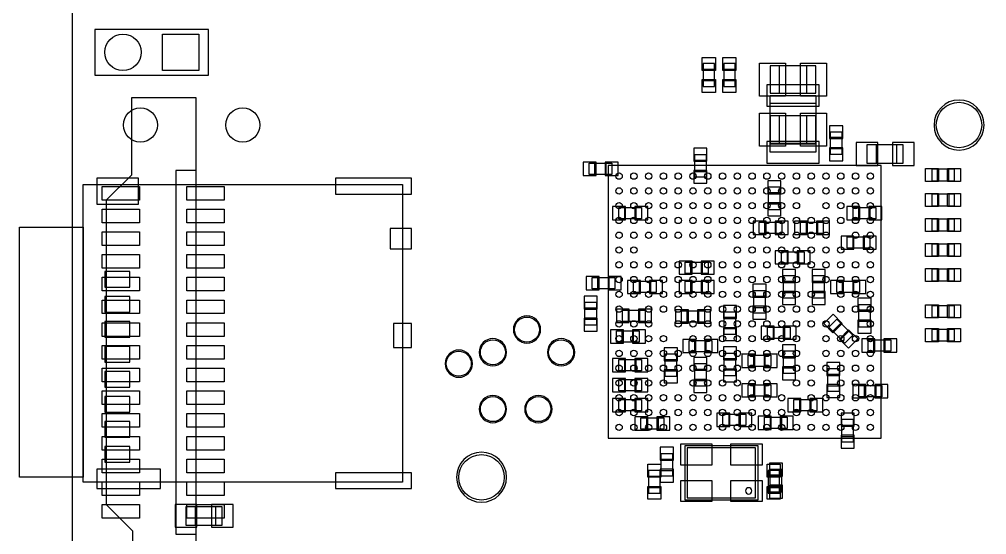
# Model space of a CAD drawing. Extents: x -2.3 to 87, y -2.5 to 75.
# Drawn here: x -2.33 to 40.22, y 19.98 to 42.65 of the extents above; entities that cross this region are included whole.
import ezdxf

# ---------------------------------------------------------------- set-up
doc = ezdxf.new("R2010")
doc.units = 0
for name, color, linetype in [('BOARD', 254, 'CONTINUOUS'), ('BOTTOM_COMPONENTS', 12, 'CONTINUOUS'), ('BOTTOM_PINS', 5, 'CONTINUOUS'), ('TOP_COMPONENTS', 111, 'CONTINUOUS'), ('TOP_PINS', 1, 'CONTINUOUS')]:
    doc.layers.add(name, color=color, linetype=linetype)

msp = doc.modelspace()

# ---------------------------------------------------------------- linework, layer by layer
at = {"layer": 'BOARD'}
msp.add_lwpolyline([(3, 0), (82, 0, 0.414214), (85, 3), (85, 53, 0.414214), (82, 56), (3, 56, 0.414214), (0, 53), (0, 3, 0.414214)], format="xyb", close=True, dxfattribs=at)
at = {"layer": 'BOTTOM_COMPONENTS'}
for points in [[(30.7, 36.8), (30.7, 39.3), (32.7, 39.3), (32.7, 36.8), (30.7, 36.8)], [(32.7, 38.95), (30.7, 38.95)], [(33.85, 36.7), (33.35, 36.7), (33.35, 37.7), (33.85, 37.7), (33.85, 36.7)], [(33.85, 37.45), (33.35, 37.45)], [(32.7, 37.15), (30.7, 37.15)], [(34.95, 36.325), (36.55, 36.325), (36.55, 37.125), (34.95, 37.125), (34.95, 36.325)], [(35.35, 37.125), (35.35, 36.325)], [(36.25, 37.125), (36.25, 36.325)], [(27.375, 36.705), (27.875, 36.705), (27.875, 35.705), (27.375, 35.705), (27.375, 36.705)], [(33.85, 36.95), (33.35, 36.95)], [(22.7375, 35.825), (22.7375, 36.325), (23.7375, 36.325), (23.7375, 35.825), (22.7375, 35.825)], [(22.9875, 35.825), (22.9875, 36.325)], [(23.4875, 35.825), (23.4875, 36.325)], [(27.375, 36.455), (27.875, 36.455)], [(27.375, 35.955), (27.875, 35.955)], [(14.525, 35.38), (14.525, 22.28), (0.475, 22.28), (0.475, 35.38), (14.525, 35.38)], [(30.625, 35.275), (31.125, 35.275), (31.125, 34.275), (30.625, 34.275), (30.625, 35.275)], [(30.625, 35.025), (31.125, 35.025)], [(30.625, 34.525), (31.125, 34.525)], [(25.0375, 34.375), (25.0375, 33.875), (24.0375, 33.875), (24.0375, 34.375), (25.0375, 34.375)], [(24.2875, 34.375), (24.2875, 33.875)], [(24.7875, 34.375), (24.7875, 33.875)], [(34.34, 33.875), (34.34, 34.375), (35.34, 34.375), (35.34, 33.875), (34.34, 33.875)], [(34.59, 33.875), (34.59, 34.375)], [(35.09, 33.875), (35.09, 34.375)], [(30.2125, 33.225), (30.2125, 33.725), (31.2125, 33.725), (31.2125, 33.225), (30.2125, 33.225)], [(30.4625, 33.225), (30.4625, 33.725)], [(30.9625, 33.225), (30.9625, 33.725)], [(33.0325, 33.725), (33.0325, 33.225), (32.0325, 33.225), (32.0325, 33.725), (33.0325, 33.725)], [(32.2825, 33.725), (32.2825, 33.225)], [(32.7825, 33.725), (32.7825, 33.225)], [(0.475, 33.5), (0.475, 22.5), (-2.325, 22.5), (-2.325, 33.5), (0.475, 33.5)], [(35.08, 33.075), (35.08, 32.575), (34.08, 32.575), (34.08, 33.075), (35.08, 33.075)], [(34.33, 33.075), (34.33, 32.575)], [(34.83, 33.075), (34.83, 32.575)], [(32.1875, 32.425), (32.1875, 31.925), (31.1875, 31.925), (31.1875, 32.425), (32.1875, 32.425)], [(31.4375, 32.425), (31.4375, 31.925)], [(31.9375, 32.425), (31.9375, 31.925)], [(26.9625, 31.47), (26.9625, 31.97), (27.9625, 31.97), (27.9625, 31.47), (26.9625, 31.47)], [(27.2125, 31.47), (27.2125, 31.97)], [(27.7125, 31.47), (27.7125, 31.97)], [(22.8675, 30.7875), (22.8675, 31.2875), (23.8675, 31.2875), (23.8675, 30.7875), (22.8675, 30.7875)], [(23.1175, 30.7875), (23.1175, 31.2875)], [(23.6175, 30.7875), (23.6175, 31.2875)], [(25.6875, 31.125), (25.6875, 30.625), (24.6875, 30.625), (24.6875, 31.125), (25.6875, 31.125)], [(24.9375, 31.125), (24.9375, 30.625)], [(25.4375, 31.125), (25.4375, 30.625)], [(26.9625, 30.625), (26.9625, 31.125), (27.9625, 31.125), (27.9625, 30.625), (26.9625, 30.625)], [(27.2125, 30.625), (27.2125, 31.125)], [(27.7125, 30.625), (27.7125, 31.125)], [(31.275, 31.375), (31.775, 31.375), (31.775, 30.375), (31.275, 30.375), (31.275, 31.375)], [(31.275, 31.125), (31.775, 31.125)], [(32.575, 31.375), (33.075, 31.375), (33.075, 30.375), (32.575, 30.375), (32.575, 31.375)], [(32.575, 31.125), (33.075, 31.125)], [(33.625, 30.625), (33.625, 31.125), (34.625, 31.125), (34.625, 30.625), (33.625, 30.625)], [(33.875, 30.625), (33.875, 31.125)], [(34.375, 30.625), (34.375, 31.125)], [(29.975, 30.725), (30.475, 30.725), (30.475, 29.725), (29.975, 29.725), (29.975, 30.725)], [(29.975, 30.475), (30.475, 30.475)], [(31.275, 30.625), (31.775, 30.625)], [(32.575, 30.625), (33.075, 30.625)], [(22.55, 30.2), (23.05, 30.2), (23.05, 29.2), (22.55, 29.2), (22.55, 30.2)], [(22.55, 29.95), (23.05, 29.95)], [(25.2, 29.85), (25.2, 29.35), (24.2, 29.35), (24.2, 29.85), (25.2, 29.85)], [(24.45, 29.85), (24.45, 29.35)], [(24.95, 29.85), (24.95, 29.35)], [(26.8, 29.325), (26.8, 29.825), (27.8, 29.825), (27.8, 29.325), (26.8, 29.325)], [(27.05, 29.325), (27.05, 29.825)], [(27.55, 29.325), (27.55, 29.825)], [(29.175, 28.7825), (28.675, 28.7825), (28.675, 29.7825), (29.175, 29.7825), (29.175, 28.7825)], [(29.975, 29.975), (30.475, 29.975)], [(35.09, 29.1075), (34.59, 29.1075), (34.59, 30.1075), (35.09, 30.1075), (35.09, 29.1075)], [(35.09, 29.8575), (34.59, 29.8575)], [(22.55, 29.45), (23.05, 29.45)], [(29.175, 29.5325), (28.675, 29.5325)], [(33.2697, 29.1018), (33.6232, 29.4553), (34.3303, 28.7482), (33.9768, 28.3947), (33.2697, 29.1018)], [(35.09, 29.3575), (34.59, 29.3575)], [(24.94, 28.9475), (24.94, 28.4475), (23.94, 28.4475), (23.94, 28.9475), (24.94, 28.9475)], [(24.19, 28.4475), (24.19, 28.9475)], [(24.69, 28.4475), (24.69, 28.9475)], [(29.175, 29.0325), (28.675, 29.0325)], [(31.57, 29.11), (31.57, 28.61), (30.57, 28.61), (30.57, 29.11), (31.57, 29.11)], [(30.82, 29.11), (30.82, 28.61)], [(31.32, 29.11), (31.32, 28.61)], [(33.4464, 28.925), (33.8, 29.2786)], [(27.125, 28.025), (27.125, 28.525), (28.125, 28.525), (28.125, 28.025), (27.125, 28.025)], [(27.375, 28.025), (27.375, 28.525)], [(27.875, 28.025), (27.875, 28.525)], [(33.8, 28.5714), (34.1536, 28.925)], [(35, 28.05), (35, 28.55), (36, 28.55), (36, 28.05), (35, 28.05)], [(35.25, 28.05), (35.25, 28.55)], [(35.75, 28.05), (35.75, 28.55)], [(25.0375, 27.68), (25.0375, 27.18), (24.0375, 27.18), (24.0375, 27.68), (25.0375, 27.68)], [(24.2875, 27.68), (24.2875, 27.18)], [(24.7875, 27.68), (24.7875, 27.18)], [(26.075, 27.93), (26.575, 27.93), (26.575, 26.93), (26.075, 26.93), (26.075, 27.93)], [(26.075, 27.68), (26.575, 27.68)], [(29.175, 26.9625), (28.675, 26.9625), (28.675, 27.9625), (29.175, 27.9625), (29.175, 26.9625)], [(29.175, 27.7125), (28.675, 27.7125)], [(29.725, 27.375), (29.725, 27.875), (30.725, 27.875), (30.725, 27.375), (29.725, 27.375)], [(29.975, 27.375), (29.975, 27.875)], [(30.475, 27.375), (30.475, 27.875)], [(31.275, 28.06), (31.775, 28.06), (31.775, 27.06), (31.275, 27.06), (31.275, 28.06)], [(31.275, 27.81), (31.775, 27.81)], [(27.375, 27.5075), (27.875, 27.5075), (27.875, 26.5075), (27.375, 26.5075), (27.375, 27.5075)], [(27.375, 27.2575), (27.875, 27.2575)], [(31.275, 27.31), (31.775, 27.31)], [(33.725, 26.28), (33.225, 26.28), (33.225, 27.28), (33.725, 27.28), (33.725, 26.28)], [(25.0375, 26.8025), (25.0375, 26.3025), (24.0375, 26.3025), (24.0375, 26.8025), (25.0375, 26.8025)], [(24.2875, 26.8025), (24.2875, 26.3025)], [(24.7875, 26.8025), (24.7875, 26.3025)], [(26.075, 27.18), (26.575, 27.18)], [(29.175, 27.2125), (28.675, 27.2125)], [(33.225, 27.03), (33.725, 27.03)], [(27.375, 26.7575), (27.875, 26.7575)], [(29.725, 26.075), (29.725, 26.575), (30.725, 26.575), (30.725, 26.075), (29.725, 26.075)], [(29.975, 26.075), (29.975, 26.575)], [(30.475, 26.075), (30.475, 26.575)], [(33.225, 26.53), (33.725, 26.53)], [(34.6, 26.0425), (34.6, 26.5425), (35.6, 26.5425), (35.6, 26.0425), (34.6, 26.0425)], [(34.85, 26.0425), (34.85, 26.5425)], [(35.35, 26.0425), (35.35, 26.5425)], [(25.0375, 25.925), (25.0375, 25.425), (24.0375, 25.425), (24.0375, 25.925), (25.0375, 25.925)], [(24.2875, 25.925), (24.2875, 25.425)], [(24.7875, 25.925), (24.7875, 25.425)], [(32.74, 25.925), (32.74, 25.425), (31.74, 25.425), (31.74, 25.925), (32.74, 25.925)], [(31.99, 25.925), (31.99, 25.425)], [(32.49, 25.925), (32.49, 25.425)], [(26.0125, 25.1125), (26.0125, 24.6125), (25.0125, 24.6125), (25.0125, 25.1125), (26.0125, 25.1125)], [(25.2625, 25.1125), (25.2625, 24.6125)], [(25.7625, 25.1125), (25.7625, 24.6125)], [(29.62, 25.275), (29.62, 24.775), (28.62, 24.775), (28.62, 25.275), (29.62, 25.275)], [(28.87, 25.275), (28.87, 24.775)], [(29.37, 25.275), (29.37, 24.775)], [(31.44, 25.145), (31.44, 24.645), (30.44, 24.645), (30.44, 25.145), (31.44, 25.145)], [(30.69, 25.145), (30.69, 24.645)], [(31.19, 25.145), (31.19, 24.645)], [(33.85, 25.05), (34.35, 25.05), (34.35, 24.05), (33.85, 24.05), (33.85, 25.05)], [(33.85, 24.8), (34.35, 24.8)], [(33.85, 24.3), (34.35, 24.3)], [(30.15, 23.9), (30.15, 21.5), (26.95, 21.5), (26.95, 23.9), (30.15, 23.9), (30.15, 23.8)], [(25.9, 23.55), (26.4, 23.55), (26.4, 22.55), (25.9, 22.55), (25.9, 23.55)], [(30.05, 23.8), (27.05, 23.8), (27.05, 21.6), (30.05, 21.6), (30.05, 23.8)], [(25.9, 23.3), (26.4, 23.3)], [(25.9, 22.8), (26.4, 22.8)], [(31.2, 21.85), (30.7, 21.85), (30.7, 22.85), (31.2, 22.85), (31.2, 21.85)], [(31.2, 22.6), (30.7, 22.6)], [(31.2, 22.1), (30.7, 22.1)], [(5, 20.4), (6.6, 20.4), (6.6, 21.2), (5, 21.2), (5, 20.4)], [(5.4, 21.2), (5.4, 20.4)], [(6.3, 21.2), (6.3, 20.4)]]:
    msp.add_lwpolyline(points, dxfattribs=at)
for points in [[(40.1, 38, 1), (37.9, 38, 1), (40.1, 38)], [(20.6, 29, 1), (19.4, 29, 1), (20.6, 29)], [(19.1, 28, 1), (17.9, 28, 1), (19.1, 28)], [(22.1, 28, 1), (20.9, 28, 1), (22.1, 28)], [(17.6, 27.5, 1), (16.4, 27.5, 1), (17.6, 27.5)], [(19.1, 25.5, 1), (17.9, 25.5, 1), (19.1, 25.5)], [(21.1, 25.5, 1), (19.9, 25.5, 1), (21.1, 25.5)], [(19.1, 22.5, 1), (16.9, 22.5, 1), (19.1, 22.5)]]:
    msp.add_lwpolyline(points, format="xyb", dxfattribs=at)
msp.add_lwpolyline([(29.8914, 21.9, 1), (29.6086, 21.9, 1)], format="xyb", close=True, dxfattribs=at)
at = {"layer": 'BOTTOM_PINS'}
for points in [[(5.57, 42), (5.57, 40.4), (3.97, 40.4), (3.97, 42)], [(30.55, 38.825), (32.85, 38.825), (32.85, 39.775), (30.55, 39.775)], [(33.31, 37.4), (33.89, 37.4), (33.89, 37.97), (33.31, 37.97)], [(30.55, 36.325), (32.85, 36.325), (32.85, 37.275), (30.55, 37.275)], [(34.475, 37.225), (34.475, 36.225), (35.425, 36.225), (35.425, 37.225)], [(36.075, 37.225), (36.075, 36.225), (37.025, 36.225), (37.025, 37.225)], [(27.915, 36.975), (27.335, 36.975), (27.335, 36.405), (27.915, 36.405)], [(33.31, 36.43), (33.89, 36.43), (33.89, 37), (33.31, 37)], [(22.4675, 36.365), (22.4675, 35.785), (23.0375, 35.785), (23.0375, 36.365)], [(23.4375, 36.365), (23.4375, 35.785), (24.0075, 35.785), (24.0075, 36.365)], [(27.915, 36.005), (27.335, 36.005), (27.335, 35.435), (27.915, 35.435)], [(2.915, 35.66), (1.085, 35.66), (1.085, 34.52), (2.915, 34.52)], [(14.915, 35.66), (11.585, 35.66), (11.585, 34.96), (14.915, 34.96)], [(31.165, 35.545), (30.585, 35.545), (30.585, 34.975), (31.165, 34.975)], [(31.165, 34.575), (30.585, 34.575), (30.585, 34.005), (31.165, 34.005)], [(24.3375, 33.835), (24.3375, 34.415), (23.7675, 34.415), (23.7675, 33.835)], [(25.3075, 33.835), (25.3075, 34.415), (24.7375, 34.415), (24.7375, 33.835)], [(34.07, 34.415), (34.07, 33.835), (34.64, 33.835), (34.64, 34.415)], [(35.04, 34.415), (35.04, 33.835), (35.61, 33.835), (35.61, 34.415)], [(29.9425, 33.765), (29.9425, 33.185), (30.5125, 33.185), (30.5125, 33.765)], [(30.9125, 33.765), (30.9125, 33.185), (31.4825, 33.185), (31.4825, 33.765)], [(32.3325, 33.185), (32.3325, 33.765), (31.7625, 33.765), (31.7625, 33.185)], [(33.3025, 33.185), (33.3025, 33.765), (32.7325, 33.765), (32.7325, 33.185)], [(14.915, 33.45), (13.985, 33.45), (13.985, 32.55), (14.915, 32.55)], [(34.38, 32.535), (34.38, 33.115), (33.81, 33.115), (33.81, 32.535)], [(35.35, 32.535), (35.35, 33.115), (34.78, 33.115), (34.78, 32.535)], [(31.4875, 31.885), (31.4875, 32.465), (30.9175, 32.465), (30.9175, 31.885)], [(32.4575, 31.885), (32.4575, 32.465), (31.8875, 32.465), (31.8875, 31.885)], [(26.6925, 32.01), (26.6925, 31.43), (27.2625, 31.43), (27.2625, 32.01)], [(27.6625, 32.01), (27.6625, 31.43), (28.2325, 31.43), (28.2325, 32.01)], [(2.535, 31.56), (1.435, 31.56), (1.435, 30.86), (2.535, 30.86)], [(31.815, 31.645), (31.235, 31.645), (31.235, 31.075), (31.815, 31.075)], [(33.115, 31.645), (32.535, 31.645), (32.535, 31.075), (33.115, 31.075)], [(22.5975, 31.3275), (22.5975, 30.7475), (23.1675, 30.7475), (23.1675, 31.3275)], [(23.5675, 31.3275), (23.5675, 30.7475), (24.1375, 30.7475), (24.1375, 31.3275)], [(24.9875, 30.585), (24.9875, 31.165), (24.4175, 31.165), (24.4175, 30.585)], [(25.9575, 30.585), (25.9575, 31.165), (25.3875, 31.165), (25.3875, 30.585)], [(26.6925, 31.165), (26.6925, 30.585), (27.2625, 30.585), (27.2625, 31.165)], [(27.6625, 31.165), (27.6625, 30.585), (28.2325, 30.585), (28.2325, 31.165)], [(33.355, 31.165), (33.355, 30.585), (33.925, 30.585), (33.925, 31.165)], [(34.325, 31.165), (34.325, 30.585), (34.895, 30.585), (34.895, 31.165)], [(30.515, 30.995), (29.935, 30.995), (29.935, 30.425), (30.515, 30.425)], [(31.815, 30.675), (31.235, 30.675), (31.235, 30.105), (31.815, 30.105)], [(33.115, 30.675), (32.535, 30.675), (32.535, 30.105), (33.115, 30.105)], [(2.535, 30.46), (1.435, 30.46), (1.435, 29.76), (2.535, 29.76)], [(23.09, 30.47), (22.51, 30.47), (22.51, 29.9), (23.09, 29.9)], [(34.55, 29.8075), (35.13, 29.8075), (35.13, 30.3775), (34.55, 30.3775)], [(24.5, 29.31), (24.5, 29.89), (23.93, 29.89), (23.93, 29.31)], [(25.47, 29.31), (25.47, 29.89), (24.9, 29.89), (24.9, 29.31)], [(26.53, 29.865), (26.53, 29.285), (27.1, 29.285), (27.1, 29.865)], [(27.5, 29.865), (27.5, 29.285), (28.07, 29.285), (28.07, 29.865)], [(28.635, 29.4825), (29.215, 29.4825), (29.215, 30.0525), (28.635, 30.0525)], [(30.515, 30.025), (29.935, 30.025), (29.935, 29.455), (30.515, 29.455)], [(2.535, 29.36), (1.435, 29.36), (1.435, 28.66), (2.535, 28.66)], [(23.09, 29.5), (22.51, 29.5), (22.51, 28.93), (23.09, 28.93)], [(33.4606, 29.6745), (33.0505, 29.2644), (33.4536, 28.8613), (33.8637, 29.2714)], [(34.55, 28.8375), (35.13, 28.8375), (35.13, 29.4075), (34.55, 29.4075)], [(14.915, 29.26), (14.135, 29.26), (14.135, 28.21), (14.915, 28.21)], [(24.24, 28.4075), (24.24, 28.9875), (23.67, 28.9875), (23.67, 28.4075)], [(25.21, 28.4075), (25.21, 28.9875), (24.64, 28.9875), (24.64, 28.4075)], [(28.635, 28.5125), (29.215, 28.5125), (29.215, 29.0825), (28.635, 29.0825)], [(30.87, 28.57), (30.87, 29.15), (30.3, 29.15), (30.3, 28.57)], [(31.84, 28.57), (31.84, 29.15), (31.27, 29.15), (31.27, 28.57)], [(34.1464, 28.9887), (33.7363, 28.5786), (34.1394, 28.1755), (34.5495, 28.5856)], [(26.855, 28.565), (26.855, 27.985), (27.425, 27.985), (27.425, 28.565)], [(27.825, 28.565), (27.825, 27.985), (28.395, 27.985), (28.395, 28.565)], [(34.73, 28.59), (34.73, 28.01), (35.3, 28.01), (35.3, 28.59)], [(35.7, 28.59), (35.7, 28.01), (36.27, 28.01), (36.27, 28.59)], [(2.535, 28.26), (1.435, 28.26), (1.435, 27.56), (2.535, 27.56)], [(26.615, 28.2), (26.035, 28.2), (26.035, 27.63), (26.615, 27.63)], [(28.635, 27.6625), (29.215, 27.6625), (29.215, 28.2325), (28.635, 28.2325)], [(31.815, 28.33), (31.235, 28.33), (31.235, 27.76), (31.815, 27.76)], [(24.3375, 27.14), (24.3375, 27.72), (23.7675, 27.72), (23.7675, 27.14)], [(25.3075, 27.14), (25.3075, 27.72), (24.7375, 27.72), (24.7375, 27.14)], [(27.915, 27.7775), (27.335, 27.7775), (27.335, 27.2075), (27.915, 27.2075)], [(29.455, 27.915), (29.455, 27.335), (30.025, 27.335), (30.025, 27.915)], [(30.425, 27.915), (30.425, 27.335), (30.995, 27.335), (30.995, 27.915)], [(26.615, 27.23), (26.035, 27.23), (26.035, 26.66), (26.615, 26.66)], [(28.635, 26.6925), (29.215, 26.6925), (29.215, 27.2625), (28.635, 27.2625)], [(31.815, 27.36), (31.235, 27.36), (31.235, 26.79), (31.815, 26.79)], [(33.185, 26.98), (33.765, 26.98), (33.765, 27.55), (33.185, 27.55)], [(2.535, 27.16), (1.435, 27.16), (1.435, 26.46), (2.535, 26.46)], [(24.3375, 26.2625), (24.3375, 26.8425), (23.7675, 26.8425), (23.7675, 26.2625)], [(25.3075, 26.2625), (25.3075, 26.8425), (24.7375, 26.8425), (24.7375, 26.2625)], [(27.915, 26.8075), (27.335, 26.8075), (27.335, 26.2375), (27.915, 26.2375)], [(29.455, 26.615), (29.455, 26.035), (30.025, 26.035), (30.025, 26.615)], [(30.425, 26.615), (30.425, 26.035), (30.995, 26.035), (30.995, 26.615)], [(33.185, 26.01), (33.765, 26.01), (33.765, 26.58), (33.185, 26.58)], [(34.33, 26.5825), (34.33, 26.0025), (34.9, 26.0025), (34.9, 26.5825)], [(35.3, 26.5825), (35.3, 26.0025), (35.87, 26.0025), (35.87, 26.5825)], [(2.535, 26.06), (1.435, 26.06), (1.435, 25.36), (2.535, 25.36)], [(24.3375, 25.385), (24.3375, 25.965), (23.7675, 25.965), (23.7675, 25.385)], [(25.3075, 25.385), (25.3075, 25.965), (24.7375, 25.965), (24.7375, 25.385)], [(32.04, 25.385), (32.04, 25.965), (31.47, 25.965), (31.47, 25.385)], [(33.01, 25.385), (33.01, 25.965), (32.44, 25.965), (32.44, 25.385)], [(25.3125, 24.5725), (25.3125, 25.1525), (24.7425, 25.1525), (24.7425, 24.5725)], [(26.2825, 24.5725), (26.2825, 25.1525), (25.7125, 25.1525), (25.7125, 24.5725)], [(28.92, 24.735), (28.92, 25.315), (28.35, 25.315), (28.35, 24.735)], [(29.89, 24.735), (29.89, 25.315), (29.32, 25.315), (29.32, 24.735)], [(30.74, 24.605), (30.74, 25.185), (30.17, 25.185), (30.17, 24.605)], [(31.71, 24.605), (31.71, 25.185), (31.14, 25.185), (31.14, 24.605)], [(34.39, 25.32), (33.81, 25.32), (33.81, 24.75), (34.39, 24.75)], [(2.535, 24.96), (1.435, 24.96), (1.435, 24.26), (2.535, 24.26)], [(34.39, 24.35), (33.81, 24.35), (33.81, 23.78), (34.39, 23.78)], [(2.535, 23.86), (1.435, 23.86), (1.435, 23.16), (2.535, 23.16)], [(28.15, 23.05), (28.15, 23.95), (26.75, 23.95), (26.75, 23.05)], [(30.35, 23.05), (30.35, 23.95), (28.95, 23.95), (28.95, 23.05)], [(26.44, 23.82), (25.86, 23.82), (25.86, 23.25), (26.44, 23.25)], [(30.66, 22.55), (31.24, 22.55), (31.24, 23.12), (30.66, 23.12)], [(3.885, 22.86), (1.085, 22.86), (1.085, 22), (3.885, 22)], [(14.915, 22.7), (11.585, 22.7), (11.585, 22), (14.915, 22)], [(26.44, 22.85), (25.86, 22.85), (25.86, 22.28), (26.44, 22.28)], [(28.15, 21.45), (28.15, 22.35), (26.75, 22.35), (26.75, 21.45)], [(30.35, 21.45), (30.35, 22.35), (28.95, 22.35), (28.95, 21.45)], [(30.66, 21.58), (31.24, 21.58), (31.24, 22.15), (30.66, 22.15)], [(4.525, 21.3), (4.525, 20.3), (5.475, 20.3), (5.475, 21.3)], [(6.125, 21.3), (6.125, 20.3), (7.075, 20.3), (7.075, 21.3)]]:
    msp.add_lwpolyline(points, close=True, dxfattribs=at)
for centre, radius in [((2.23, 41.2), 0.8), ((3, 38), 0.75), ((39, 38), 1), ((20, 29), 0.55), ((18.5, 28), 0.55), ((21.5, 28), 0.55), ((17, 27.5), 0.55), ((18.5, 25.5), 0.55), ((20.5, 25.5), 0.55), ((18, 22.5), 1)]:
    msp.add_circle(centre, radius, dxfattribs=at)
at = {"layer": 'TOP_COMPONENTS'}
for points in [[(6, 42.2), (1, 42.2), (1, 40.2), (6, 40.2), (6, 42.2)], [(27.75, 39.7), (28.25, 39.7), (28.25, 40.7), (27.75, 40.7), (27.75, 39.7)], [(28.25, 40.45), (27.75, 40.45)], [(28.65, 39.7), (29.15, 39.7), (29.15, 40.7), (28.65, 40.7), (28.65, 39.7)], [(29.15, 40.45), (28.65, 40.45)], [(32.7, 39.4), (32.7, 40.6), (30.7, 40.6), (30.7, 39.4), (32.7, 39.4)], [(31.1, 39.4), (31.1, 40.6)], [(32.3, 39.4), (32.3, 40.6)], [(28.25, 39.95), (27.75, 39.95)], [(29.15, 39.95), (28.65, 39.95)], [(5.45, 39.2), (2.6, 39.2), (2.6, 35.8), (1.5, 34.7), (1.5, 21.3), (2.65, 20.15), (2.65, 16.8), (5.45, 16.8), (5.45, 39.2)], [(32.7, 37.2), (32.7, 38.4), (30.7, 38.4), (30.7, 37.2), (32.7, 37.2)], [(31.1, 37.2), (31.1, 38.4)], [(32.3, 37.2), (32.3, 38.4)], [(23.575, 24.225), (35.575, 24.225), (35.575, 36.225), (23.575, 36.225), (23.575, 24.225)], [(5.45, 36), (4.55, 36), (4.55, 20), (5.45, 20)], [(37.8, 36.05), (37.8, 35.55), (38.8, 35.55), (38.8, 36.05), (37.8, 36.05)], [(38.05, 35.55), (38.05, 36.05)], [(38.55, 35.55), (38.55, 36.05)], [(37.8, 34.95), (37.8, 34.45), (38.8, 34.45), (38.8, 34.95), (37.8, 34.95)], [(38.05, 34.95), (38.05, 34.45)], [(38.55, 34.95), (38.55, 34.45)], [(37.8, 33.85), (37.8, 33.35), (38.8, 33.35), (38.8, 33.85), (37.8, 33.85)], [(38.05, 33.35), (38.05, 33.85)], [(38.55, 33.35), (38.55, 33.85)], [(37.8, 32.75), (37.8, 32.25), (38.8, 32.25), (38.8, 32.75), (37.8, 32.75)], [(38.05, 32.25), (38.05, 32.75)], [(38.55, 32.25), (38.55, 32.75)], [(37.8, 31.65), (37.8, 31.15), (38.8, 31.15), (38.8, 31.65), (37.8, 31.65)], [(38.05, 31.15), (38.05, 31.65)], [(38.55, 31.15), (38.55, 31.65)], [(37.8, 30.05), (37.8, 29.55), (38.8, 29.55), (38.8, 30.05), (37.8, 30.05)], [(38.05, 30.05), (38.05, 29.55)], [(38.55, 30.05), (38.55, 29.55)], [(37.8, 29), (37.8, 28.5), (38.8, 28.5), (38.8, 29), (37.8, 29)], [(38.05, 28.5), (38.05, 29)], [(38.55, 28.5), (38.55, 29)], [(25.85, 22.8), (25.35, 22.8), (25.35, 21.8), (25.85, 21.8), (25.85, 22.8)], [(25.35, 22.55), (25.85, 22.55)], [(30.6, 21.8), (31.1, 21.8), (31.1, 22.8), (30.6, 22.8), (30.6, 21.8)], [(30.6, 22.55), (31.1, 22.55)], [(25.35, 22.05), (25.85, 22.05)], [(30.6, 22.05), (31.1, 22.05)]]:
    msp.add_lwpolyline(points, dxfattribs=at)
at = {"layer": 'TOP_PINS'}
for points in [[(5.57, 42), (5.57, 40.4), (3.97, 40.4), (3.97, 42)], [(28.29, 40.4), (27.71, 40.4), (27.71, 40.97), (28.29, 40.97)], [(29.19, 40.4), (28.61, 40.4), (28.61, 40.97), (29.19, 40.97)], [(31.375, 40.725), (31.375, 39.275), (30.225, 39.275), (30.225, 40.725)], [(33.175, 40.725), (33.175, 39.275), (32.025, 39.275), (32.025, 40.725)], [(28.29, 39.43), (27.71, 39.43), (27.71, 40), (28.29, 40)], [(29.19, 39.43), (28.61, 39.43), (28.61, 40), (29.19, 40)], [(31.375, 38.525), (31.375, 37.075), (30.225, 37.075), (30.225, 38.525)], [(33.175, 38.525), (33.175, 37.075), (32.025, 37.075), (32.025, 38.525)], [(37.53, 35.51), (37.53, 36.09), (38.1, 36.09), (38.1, 35.51)], [(38.5, 35.51), (38.5, 36.09), (39.07, 36.09), (39.07, 35.51)], [(1.315, 35.3), (2.965, 35.3), (2.965, 34.7), (1.315, 34.7)], [(5.035, 35.3), (6.685, 35.3), (6.685, 34.7), (5.035, 34.7)], [(37.53, 34.41), (37.53, 34.99), (38.1, 34.99), (38.1, 34.41)], [(38.5, 34.41), (38.5, 34.99), (39.07, 34.99), (39.07, 34.41)], [(1.315, 34.3), (2.965, 34.3), (2.965, 33.7), (1.315, 33.7)], [(5.035, 34.3), (6.685, 34.3), (6.685, 33.7), (5.035, 33.7)], [(37.53, 33.31), (37.53, 33.89), (38.1, 33.89), (38.1, 33.31)], [(38.5, 33.31), (38.5, 33.89), (39.07, 33.89), (39.07, 33.31)], [(1.315, 33.3), (2.965, 33.3), (2.965, 32.7), (1.315, 32.7)], [(5.035, 33.3), (6.685, 33.3), (6.685, 32.7), (5.035, 32.7)], [(37.53, 32.21), (37.53, 32.79), (38.1, 32.79), (38.1, 32.21)], [(38.5, 32.21), (38.5, 32.79), (39.07, 32.79), (39.07, 32.21)], [(1.315, 32.3), (2.965, 32.3), (2.965, 31.7), (1.315, 31.7)], [(5.035, 32.3), (6.685, 32.3), (6.685, 31.7), (5.035, 31.7)], [(37.53, 31.11), (37.53, 31.69), (38.1, 31.69), (38.1, 31.11)], [(38.5, 31.11), (38.5, 31.69), (39.07, 31.69), (39.07, 31.11)], [(1.315, 31.3), (2.965, 31.3), (2.965, 30.7), (1.315, 30.7)], [(5.035, 31.3), (6.685, 31.3), (6.685, 30.7), (5.035, 30.7)], [(1.315, 30.3), (2.965, 30.3), (2.965, 29.7), (1.315, 29.7)], [(5.035, 30.3), (6.685, 30.3), (6.685, 29.7), (5.035, 29.7)], [(37.53, 29.51), (37.53, 30.09), (38.1, 30.09), (38.1, 29.51)], [(38.5, 29.51), (38.5, 30.09), (39.07, 30.09), (39.07, 29.51)], [(1.315, 29.3), (2.965, 29.3), (2.965, 28.7), (1.315, 28.7)], [(5.035, 29.3), (6.685, 29.3), (6.685, 28.7), (5.035, 28.7)], [(37.53, 28.46), (37.53, 29.04), (38.1, 29.04), (38.1, 28.46)], [(38.5, 28.46), (38.5, 29.04), (39.07, 29.04), (39.07, 28.46)], [(1.315, 28.3), (2.965, 28.3), (2.965, 27.7), (1.315, 27.7)], [(5.035, 28.3), (6.685, 28.3), (6.685, 27.7), (5.035, 27.7)], [(1.315, 27.3), (2.965, 27.3), (2.965, 26.7), (1.315, 26.7)], [(5.035, 27.3), (6.685, 27.3), (6.685, 26.7), (5.035, 26.7)], [(1.315, 26.3), (2.965, 26.3), (2.965, 25.7), (1.315, 25.7)], [(5.035, 26.3), (6.685, 26.3), (6.685, 25.7), (5.035, 25.7)], [(1.315, 25.3), (2.965, 25.3), (2.965, 24.7), (1.315, 24.7)], [(5.035, 25.3), (6.685, 25.3), (6.685, 24.7), (5.035, 24.7)], [(1.315, 24.3), (2.965, 24.3), (2.965, 23.7), (1.315, 23.7)], [(5.035, 24.3), (6.685, 24.3), (6.685, 23.7), (5.035, 23.7)], [(1.315, 23.3), (2.965, 23.3), (2.965, 22.7), (1.315, 22.7)], [(5.035, 23.3), (6.685, 23.3), (6.685, 22.7), (5.035, 22.7)], [(25.31, 23.07), (25.89, 23.07), (25.89, 22.5), (25.31, 22.5)], [(31.14, 22.5), (30.56, 22.5), (30.56, 23.07), (31.14, 23.07)], [(1.315, 22.3), (2.965, 22.3), (2.965, 21.7), (1.315, 21.7)], [(5.035, 22.3), (6.685, 22.3), (6.685, 21.7), (5.035, 21.7)], [(25.31, 22.1), (25.89, 22.1), (25.89, 21.53), (25.31, 21.53)], [(31.14, 21.53), (30.56, 21.53), (30.56, 22.1), (31.14, 22.1)], [(1.315, 21.3), (2.965, 21.3), (2.965, 20.7), (1.315, 20.7)], [(5.035, 21.3), (6.685, 21.3), (6.685, 20.7), (5.035, 20.7)]]:
    msp.add_lwpolyline(points, close=True, dxfattribs=at)
for centre, radius in [((2.23, 41.2), 0.8), ((7.5, 38), 0.75), ((24.05, 35.75), 0.14), ((24.7, 35.75), 0.14), ((25.35, 35.75), 0.14), ((26, 35.75), 0.14), ((26.65, 35.75), 0.14), ((27.3, 35.75), 0.14), ((27.95, 35.75), 0.14), ((28.6, 35.75), 0.14), ((29.25, 35.75), 0.14), ((29.9, 35.75), 0.14), ((30.55, 35.75), 0.14), ((31.2, 35.75), 0.14), ((31.85, 35.75), 0.14), ((32.5, 35.75), 0.14), ((33.15, 35.75), 0.14), ((33.8, 35.75), 0.14), ((34.45, 35.75), 0.14), ((35.1, 35.75), 0.14), ((24.05, 35.1), 0.14), ((24.7, 35.1), 0.14), ((25.35, 35.1), 0.14), ((26, 35.1), 0.14), ((26.65, 35.1), 0.14), ((27.3, 35.1), 0.14), ((27.95, 35.1), 0.14), ((28.6, 35.1), 0.14), ((29.25, 35.1), 0.14), ((29.9, 35.1), 0.14), ((30.55, 35.1), 0.14), ((31.2, 35.1), 0.14), ((31.85, 35.1), 0.14), ((32.5, 35.1), 0.14), ((33.15, 35.1), 0.14), ((33.8, 35.1), 0.14), ((34.45, 35.1), 0.14), ((35.1, 35.1), 0.14), ((24.05, 34.45), 0.14), ((24.7, 34.45), 0.14), ((25.35, 34.45), 0.14), ((26, 34.45), 0.14), ((26.65, 34.45), 0.14), ((27.3, 34.45), 0.14), ((27.95, 34.45), 0.14), ((28.6, 34.45), 0.14), ((29.25, 34.45), 0.14), ((29.9, 34.45), 0.14), ((30.55, 34.45), 0.14), ((31.2, 34.45), 0.14), ((31.85, 34.45), 0.14), ((33.15, 34.45), 0.14), ((33.8, 34.45), 0.14), ((34.45, 34.45), 0.14), ((35.1, 34.45), 0.14), ((24.05, 33.8), 0.14), ((24.7, 33.8), 0.14), ((25.35, 33.8), 0.14), ((26, 33.8), 0.14), ((26.65, 33.8), 0.14), ((27.3, 33.8), 0.14), ((27.95, 33.8), 0.14), ((28.6, 33.8), 0.14), ((29.25, 33.8), 0.14), ((29.9, 33.8), 0.14), ((30.55, 33.8), 0.14), ((31.2, 33.8), 0.14), ((31.85, 33.8), 0.14), ((32.5, 33.8), 0.14), ((33.15, 33.8), 0.14), ((33.8, 33.8), 0.14), ((34.45, 33.8), 0.14), ((35.1, 33.8), 0.14), ((24.05, 33.15), 0.14), ((24.7, 33.15), 0.14), ((25.35, 33.15), 0.14), ((26, 33.15), 0.14), ((26.65, 33.15), 0.14), ((27.3, 33.15), 0.14), ((27.95, 33.15), 0.14), ((28.6, 33.15), 0.14), ((29.25, 33.15), 0.14), ((29.9, 33.15), 0.14), ((30.55, 33.15), 0.14), ((31.2, 33.15), 0.14), ((31.85, 33.15), 0.14), ((32.5, 33.15), 0.14), ((33.15, 33.15), 0.14), ((34.45, 33.15), 0.14), ((35.1, 33.15), 0.14), ((24.05, 32.5), 0.14), ((24.7, 32.5), 0.14), ((29.25, 32.5), 0.14), ((29.9, 32.5), 0.14), ((30.55, 32.5), 0.14), ((31.2, 32.5), 0.14), ((31.85, 32.5), 0.14), ((32.5, 32.5), 0.14), ((33.15, 32.5), 0.14), ((33.8, 32.5), 0.14), ((35.1, 32.5), 0.14), ((24.05, 31.85), 0.14), ((24.7, 31.85), 0.14), ((25.35, 31.85), 0.14), ((26, 31.85), 0.14), ((26.65, 31.85), 0.14), ((27.3, 31.85), 0.14), ((27.95, 31.85), 0.14), ((28.6, 31.85), 0.14), ((29.25, 31.85), 0.14), ((29.9, 31.85), 0.14), ((30.55, 31.85), 0.14), ((31.2, 31.85), 0.14), ((31.85, 31.85), 0.14), ((32.5, 31.85), 0.14), ((33.15, 31.85), 0.14), ((33.8, 31.85), 0.14), ((34.45, 31.85), 0.14), ((35.1, 31.85), 0.14), ((24.05, 31.2), 0.14), ((24.7, 31.2), 0.14), ((25.35, 31.2), 0.14), ((26, 31.2), 0.14), ((26.65, 31.2), 0.14), ((27.3, 31.2), 0.14), ((27.95, 31.2), 0.14), ((28.6, 31.2), 0.14), ((29.25, 31.2), 0.14), ((29.9, 31.2), 0.14), ((30.55, 31.2), 0.14), ((31.2, 31.2), 0.14), ((31.85, 31.2), 0.14), ((33.15, 31.2), 0.14), ((33.8, 31.2), 0.14), ((34.45, 31.2), 0.14), ((35.1, 31.2), 0.14), ((24.05, 30.55), 0.14), ((24.7, 30.55), 0.14), ((25.35, 30.55), 0.14), ((26, 30.55), 0.14), ((26.65, 30.55), 0.14), ((27.3, 30.55), 0.14), ((27.95, 30.55), 0.14), ((28.6, 30.55), 0.14), ((29.25, 30.55), 0.14), ((29.9, 30.55), 0.14), ((30.55, 30.55), 0.14), ((31.2, 30.55), 0.14), ((31.85, 30.55), 0.14), ((32.5, 30.55), 0.14), ((33.8, 30.55), 0.14), ((34.45, 30.55), 0.14), ((35.1, 30.55), 0.14), ((24.05, 29.9), 0.14), ((25.35, 29.9), 0.14), ((26, 29.9), 0.14), ((26.65, 29.9), 0.14), ((27.95, 29.9), 0.14), ((28.6, 29.9), 0.14), ((29.25, 29.9), 0.14), ((29.9, 29.9), 0.14), ((30.55, 29.9), 0.14), ((31.2, 29.9), 0.14), ((31.85, 29.9), 0.14), ((32.5, 29.9), 0.14), ((33.8, 29.9), 0.14), ((34.45, 29.9), 0.14), ((35.1, 29.9), 0.14), ((24.05, 29.25), 0.14), ((24.7, 29.25), 0.14), ((25.35, 29.25), 0.14), ((26.65, 29.25), 0.14), ((27.3, 29.25), 0.14), ((27.95, 29.25), 0.14), ((28.6, 29.25), 0.14), ((29.25, 29.25), 0.14), ((29.9, 29.25), 0.14), ((30.55, 29.25), 0.14), ((31.2, 29.25), 0.14), ((31.85, 29.25), 0.14), ((32.5, 29.25), 0.14), ((33.15, 29.25), 0.14), ((35.1, 29.25), 0.14), ((24.05, 28.6), 0.14), ((24.7, 28.6), 0.14), ((25.35, 28.6), 0.14), ((26, 28.6), 0.14), ((27.3, 28.6), 0.14), ((27.95, 28.6), 0.14), ((28.6, 28.6), 0.14), ((29.25, 28.6), 0.14), ((29.9, 28.6), 0.14), ((30.55, 28.6), 0.14), ((31.2, 28.6), 0.14), ((31.85, 28.6), 0.14), ((33.15, 28.6), 0.14), ((33.8, 28.6), 0.14), ((34.45, 28.6), 0.14), ((35.1, 28.6), 0.14), ((24.05, 27.95), 0.14), ((24.7, 27.95), 0.14), ((25.35, 27.95), 0.14), ((26, 27.95), 0.14), ((26.65, 27.95), 0.14), ((27.3, 27.95), 0.14), ((27.95, 27.95), 0.14), ((28.6, 27.95), 0.14), ((29.25, 27.95), 0.14), ((29.9, 27.95), 0.14), ((30.55, 27.95), 0.14), ((31.2, 27.95), 0.14), ((31.85, 27.95), 0.14), ((33.15, 27.95), 0.14), ((33.8, 27.95), 0.14), ((34.45, 27.95), 0.14), ((35.1, 27.95), 0.14), ((24.05, 27.3), 0.14), ((24.7, 27.3), 0.14), ((25.35, 27.3), 0.14), ((26, 27.3), 0.14), ((26.65, 27.3), 0.14), ((27.3, 27.3), 0.14), ((27.95, 27.3), 0.14), ((28.6, 27.3), 0.14), ((29.25, 27.3), 0.14), ((29.9, 27.3), 0.14), ((30.55, 27.3), 0.14), ((31.85, 27.3), 0.14), ((32.5, 27.3), 0.14), ((33.15, 27.3), 0.14), ((33.8, 27.3), 0.14), ((34.45, 27.3), 0.14), ((35.1, 27.3), 0.14), ((24.05, 26.65), 0.14), ((24.7, 26.65), 0.14), ((25.35, 26.65), 0.14), ((26, 26.65), 0.14), ((27.3, 26.65), 0.14), ((27.95, 26.65), 0.14), ((28.6, 26.65), 0.14), ((29.25, 26.65), 0.14), ((29.9, 26.65), 0.14), ((30.55, 26.65), 0.14), ((31.85, 26.65), 0.14), ((32.5, 26.65), 0.14), ((33.8, 26.65), 0.14), ((34.45, 26.65), 0.14), ((35.1, 26.65), 0.14), ((24.05, 26), 0.14), ((24.7, 26), 0.14), ((25.35, 26), 0.14), ((26, 26), 0.14), ((26.65, 26), 0.14), ((27.3, 26), 0.14), ((27.95, 26), 0.14), ((28.6, 26), 0.14), ((29.25, 26), 0.14), ((29.9, 26), 0.14), ((30.55, 26), 0.14), ((31.2, 26), 0.14), ((32.5, 26), 0.14), ((33.15, 26), 0.14), ((33.8, 26), 0.14), ((34.45, 26), 0.14), ((35.1, 26), 0.14), ((24.05, 25.35), 0.14), ((24.7, 25.35), 0.14), ((25.35, 25.35), 0.14), ((26, 25.35), 0.14), ((26.65, 25.35), 0.14), ((27.3, 25.35), 0.14), ((27.95, 25.35), 0.14), ((28.6, 25.35), 0.14), ((29.25, 25.35), 0.14), ((29.9, 25.35), 0.14), ((30.55, 25.35), 0.14), ((31.2, 25.35), 0.14), ((31.85, 25.35), 0.14), ((32.5, 25.35), 0.14), ((33.15, 25.35), 0.14), ((33.8, 25.35), 0.14), ((34.45, 25.35), 0.14), ((35.1, 25.35), 0.14), ((24.05, 24.7), 0.14), ((24.7, 24.7), 0.14), ((25.35, 24.7), 0.14), ((26, 24.7), 0.14), ((26.65, 24.7), 0.14), ((27.3, 24.7), 0.14), ((27.95, 24.7), 0.14), ((28.6, 24.7), 0.14), ((29.25, 24.7), 0.14), ((29.9, 24.7), 0.14), ((30.55, 24.7), 0.14), ((31.2, 24.7), 0.14), ((31.85, 24.7), 0.14), ((32.5, 24.7), 0.14), ((33.15, 24.7), 0.14), ((33.8, 24.7), 0.14), ((34.45, 24.7), 0.14), ((35.1, 24.7), 0.14)]:
    msp.add_circle(centre, radius, dxfattribs=at)

doc.saveas('drawing.dxf')
